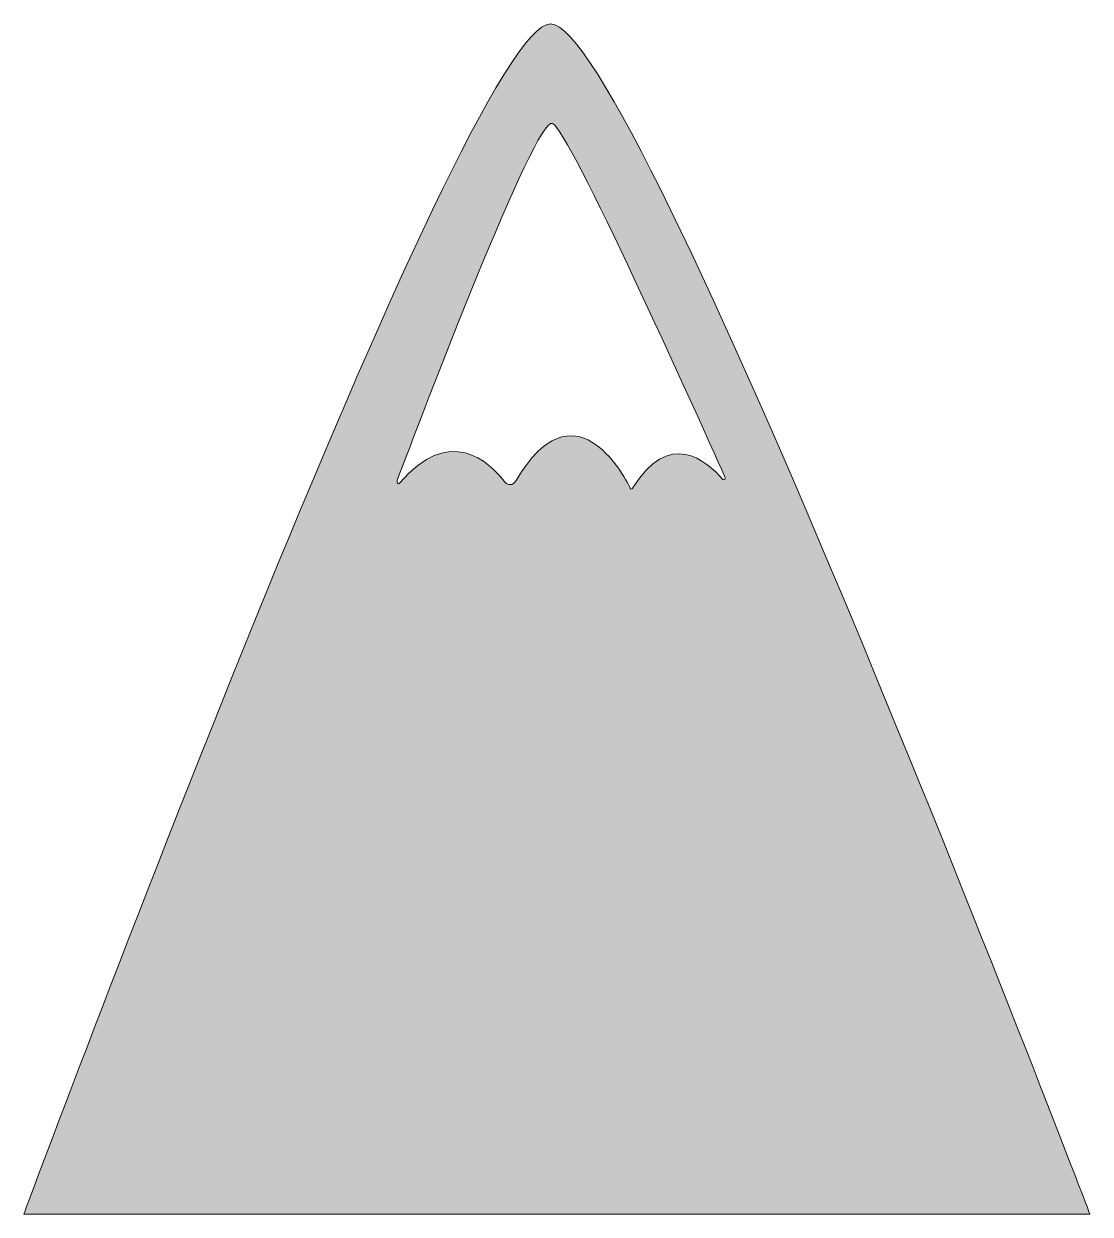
# Model space of a CAD drawing. Header units: inches. Extents: x 53 to 568, y -587 to -13.
import ezdxf

# ---------------------------------------------------------------- set-up
doc = ezdxf.new("R2010")
doc.units = ezdxf.units.IN
doc.header["$MEASUREMENT"] = 0
doc.layers.add('Layer 1', color=7, linetype='Continuous')

msp = doc.modelspace()

# ---------------------------------------------------------------- hatches: boundary and pattern name
at = {"layer": 'Layer 1', "true_color": 0x414549}
h = msp.add_hatch(color=69, dxfattribs=at)
h.dxf.hatch_style = 2
edge = h.paths.add_edge_path()
edge.add_spline(control_points=[(307.24, -12.6), (266.43, -12.6), (52.96, -587), (52.96, -587), (52.96, -587), (567.54, -587), (567.54, -587), (567.69, -587), (348.04, -12.6), (307.24, -12.6)], knot_values=[0, 0, 0, 0, 1, 1, 1, 2, 2, 2, 3, 3, 3, 3], degree=3, periodic=1)
edge = h.paths.add_edge_path()
edge.add_spline(control_points=[(390.4, -232.41), (382.51, -223.29), (364.27, -207.98), (346.81, -236.73), (346.5, -237.2), (346.03, -237.2), (345.72, -236.73), (342.02, -229.31), (318.37, -185.88), (290.54, -233.02), (289.15, -235.5), (286.52, -235.65), (284.82, -233.33), (277.71, -224.06), (258.54, -205.82), (234.28, -234.26), (233.66, -235.03), (232.89, -233.95), (233.19, -232.87), (244.17, -203.81), (299.82, -57.12), (308.16, -60.67), (316.36, -64.23), (377.1, -199.33), (391.32, -231.17), (391.79, -232.1), (391.02, -233.18), (390.4, -232.41)], knot_values=[0, 0, 0, 0, 1, 1, 1, 2, 2, 2, 3, 3, 3, 4, 4, 4, 5, 5, 5, 6, 6, 6, 7, 7, 7, 8, 8, 8, 9, 9, 9, 9], degree=3, periodic=1)

# ---------------------------------------------------------------- linework, layer by layer
at = {"layer": 'Layer 1', "lineweight": 0}
for points, knots in [([(307.24, -12.6), (266.43, -12.6), (52.96, -587), (52.96, -587), (52.96, -587), (567.54, -587), (567.54, -587), (567.69, -587), (348.04, -12.6), (307.24, -12.6)], [0, 0, 0, 0, 1, 1, 1, 2, 2, 2, 3, 3, 3, 3]), ([(390.4, -232.41), (382.51, -223.29), (364.27, -207.98), (346.81, -236.73), (346.5, -237.2), (346.03, -237.2), (345.72, -236.73), (342.02, -229.31), (318.37, -185.88), (290.54, -233.02), (289.15, -235.5), (286.52, -235.65), (284.82, -233.33), (277.71, -224.06), (258.54, -205.82), (234.28, -234.26), (233.66, -235.03), (232.89, -233.95), (233.19, -232.87), (244.17, -203.81), (299.82, -57.12), (308.16, -60.67), (316.36, -64.23), (377.1, -199.33), (391.32, -231.17), (391.79, -232.1), (391.02, -233.18), (390.4, -232.41)], [0, 0, 0, 0, 1, 1, 1, 2, 2, 2, 3, 3, 3, 4, 4, 4, 5, 5, 5, 6, 6, 6, 7, 7, 7, 8, 8, 8, 9, 9, 9, 9])]:
    msp.add_open_spline(points, degree=3, knots=knots, dxfattribs=at)

doc.saveas('drawing.dxf')
